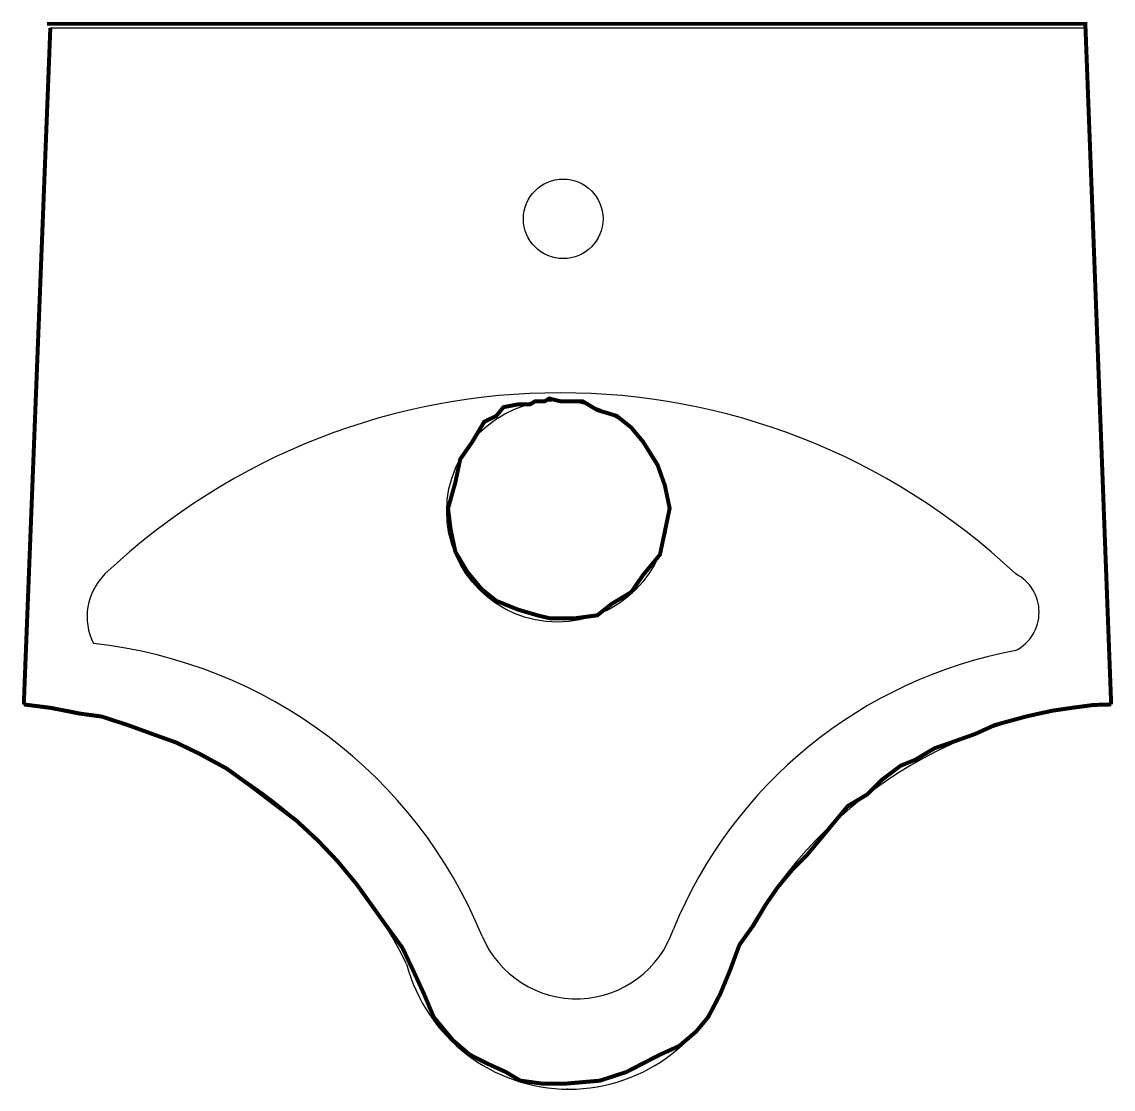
# Model space of a CAD drawing. Extents: x 11390 to 11802, y 10481 to 10884.
import ezdxf

# ---------------------------------------------------------------- set-up
doc = ezdxf.new("R2010")
doc.units = 0
doc.header["$MEASUREMENT"] = 0
doc.layers.get('0').update_dxf_attribs({"linetype": 'CONTINUOUS'})

msp = doc.modelspace()

# ---------------------------------------------------------------- linework, layer by layer
at = {"color": 4}
for p, q in [((11390.89, 10626.36), (11400.89, 10881.36)), ((11400.89, 10881.36), (11790.89, 10881.36)), ((11800.89, 10626.36), (11790.89, 10881.36))]:
    msp.add_line(p, q, dxfattribs=at)
at = {"color": 4, "const_width": 1.5}
for points in [[(11400.89, 10881.36), (11390.89, 10626.36, 0.758087)], [(11399.62, 10882.9), (11791.15, 10882.9), (11800.89, 10626.36, -4.356259)]]:
    msp.add_lwpolyline(points, format="xyb", dxfattribs=at)
at = {"color": 5, "const_width": 1.5}
msp.add_lwpolyline([(11593.56, 10740.56), (11601.71, 10740.56), (11607.16, 10737.31), (11614.44, 10735.12), (11619.89, 10730.77), (11624.43, 10725.33), (11629.88, 10716.59), (11632.59, 10708.96), (11634.42, 10700.27), (11632.59, 10691.53), (11630.76, 10682.84), (11624.43, 10675.2), (11619.89, 10668.66), (11612.61, 10664.31), (11607.16, 10659.97), (11599.01, 10658.87), (11593.56, 10658.87), (11589.02, 10658.87), (11584.49, 10659.97), (11577.21, 10662.12), (11569.05, 10665.41), (11563.6, 10669.76), (11558.15, 10676.3), (11553.61, 10683.94), (11551.78, 10692.63), (11550.87, 10700.27), (11553.61, 10710.05), (11555.44, 10718.79), (11559.98, 10725.33), (11564.51, 10732.92), (11569.05, 10735.12), (11571.75, 10738.41), (11577.21, 10739.46), (11581.74, 10739.46), (11583.57, 10740.56), (11587.19, 10740.56), (11589.02, 10741.66), (11593.56, 10740.56)], dxfattribs=at)
at = {"color": 4, "const_width": 1.5}
msp.add_lwpolyline([(11390.89, 10626.36), (11401.07, 10625.07), (11401.07, 10625.07), (11411.97, 10622.92), (11420.17, 10621.82), (11430.15, 10618.58), (11439.23, 10615.28), (11448.3, 10612.03), (11457.37, 10607.64), (11467.36, 10602.2), (11476.43, 10595.66), (11486.41, 10588.07), (11493.69, 10582.58), (11501.85, 10574.99), (11509.13, 10567.35), (11516.37, 10558.61), (11521.82, 10551.02), (11527.27, 10543.38), (11533.64, 10534.64), (11537.26, 10527.05), (11541.8, 10517.22), (11545.45, 10508.53), (11552.7, 10499.79), (11559.06, 10494.35), (11565.43, 10491.1), (11572.67, 10487.81), (11578.12, 10484.56), (11586.28, 10483.46), (11595.39, 10483.46), (11608.08, 10484.56), (11618.07, 10487.81), (11624.43, 10491.1), (11630.76, 10494.35), (11638.04, 10497.64), (11644.4, 10503.08), (11648.94, 10508.53), (11653.48, 10517.22), (11657.1, 10525.95), (11660.72, 10535.74), (11666.17, 10543.38), (11670.7, 10551.02), (11675.24, 10557.56), (11680.69, 10564.1), (11686.14, 10569.54), (11690.68, 10574.99), (11695.21, 10580.43), (11701.58, 10588.07), (11708.86, 10592.41), (11714.31, 10597.86), (11721.55, 10603.3), (11727, 10605.49), (11734.28, 10609.84), (11740.61, 10612.03), (11749.72, 10615.28), (11756.96, 10618.58), (11768.78, 10621.82), (11778.76, 10624.02), (11786, 10625.07), (11794.2, 10626.17), (11800.89, 10626.36)], dxfattribs=at)
at = {"color": 5}
for centre, radius in [((11594.28, 10809.4), 15), ((11592.11, 10699.17), 41.75)]:
    msp.add_circle(centre, radius, dxfattribs=at)
at = {"color": 2}
for centre, radius, start, end in [((11593.19, 10493.72), 250.1, 46.6458, 133.3542), ((11437.42, 10659.42), 22.68, 134.5857, 206.4573), ((11757.49, 10661.14), 16.22, 297.1389, 62.8611), ((11397.77, 10471.04), 179.32, 22.2984, 83.8043), ((11796.79, 10475.68), 173.97, 100.5676, 157.7034), ((11599.26, 10554.02), 38.59, 202.7778, 341.3609)]:
    msp.add_arc(centre, radius, start, end, dxfattribs=at)
msp.add_arc((11377.33, 10450.91), 175.97, 26.1838, 85.5792)
at = {"color": 4}
for centre, radius, start, end in [((11810.69, 10458.3), 168.35, 93.3348, 155.3309), ((11596.47, 10544.68), 63.32, 194.7447, 345.2553)]:
    msp.add_arc(centre, radius, start, end, dxfattribs=at)
msp.add_point((11595.89, 10481.36), dxfattribs=at)

# ---------------------------------------------------------------- texts
at = {"width": 0.8, "flags": 9}
for tag, s in [('YSIZE', '400'), ('XSIZE', '410')]:
    msp.add_attdef(tag, (11595.39, 10882.9), s, height=0.5, dxfattribs=at)

doc.saveas('drawing.dxf')
